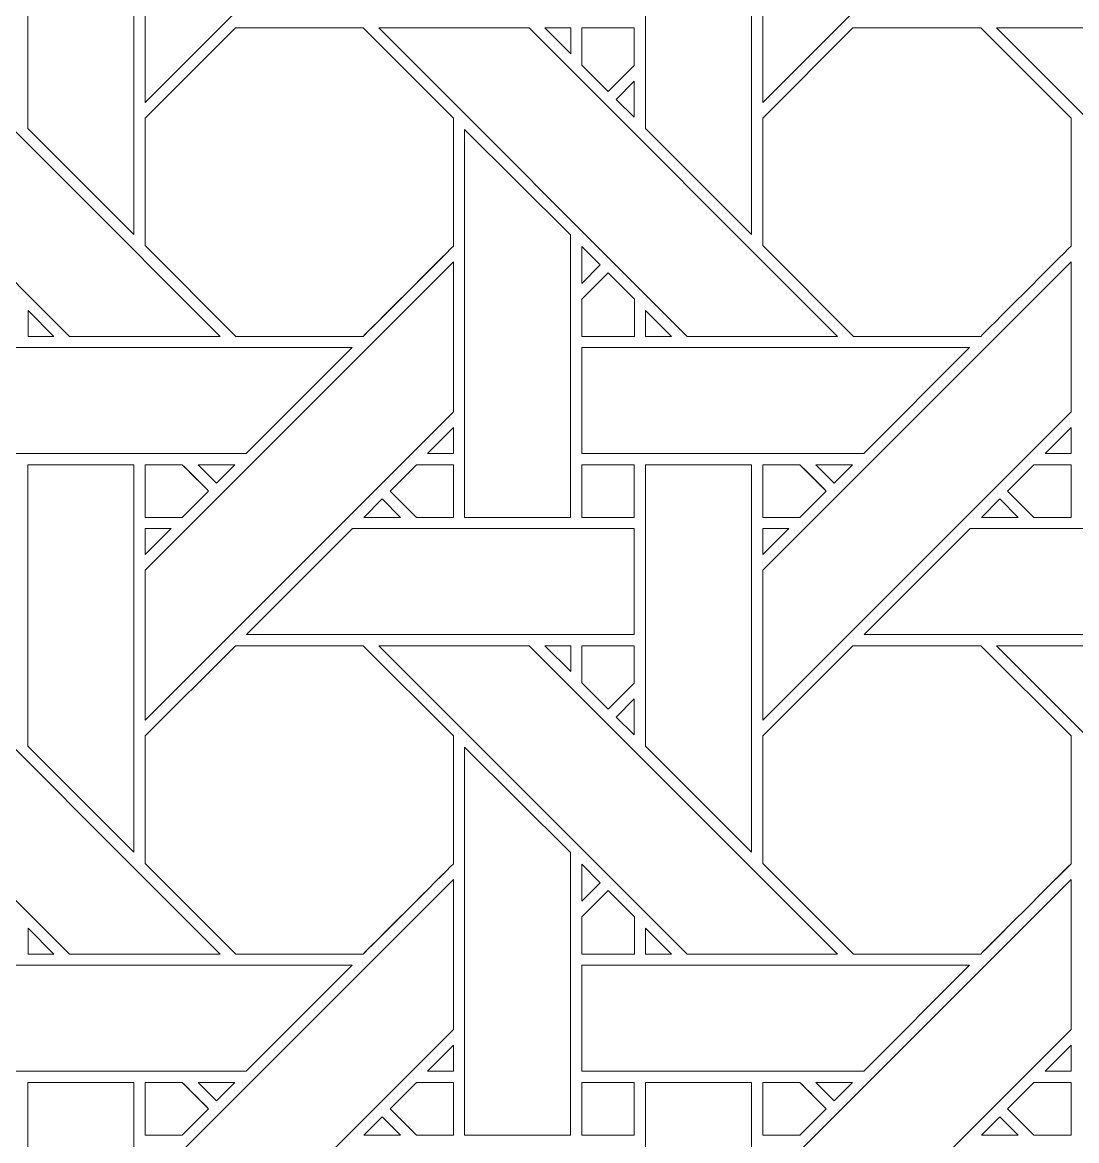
# Model space of a CAD drawing. Header units: inches. Extents: x 4.4 to 20.4, y 1.1 to 17.1.
# Drawn here: x 12.432 to 14.051, y 8.097 to 9.815 of the extents above; entities that cross this region are included whole.
import ezdxf

# ---------------------------------------------------------------- set-up
doc = ezdxf.new("R2010")
doc.units = ezdxf.units.IN
doc.header["$MEASUREMENT"] = 0
doc.layers.add('Design', color=7, linetype='Continuous', lineweight=0)

msp = doc.modelspace()

# ---------------------------------------------------------------- linework, layer by layer
at = {"layer": 'Design'}
for points, knots in [([(12.3829, 17.0948), (7.9646, 17.0948), (4.3829, 13.513), (4.3829, 9.0948), (4.3829, 4.6765), (7.9646, 1.0948), (12.3829, 1.0948), (16.8011, 1.0948), (20.3829, 4.6765), (20.3829, 9.0948), (20.3829, 13.513), (16.8011, 17.0948), (12.3829, 17.0948)], [0, 0, 0, 0, 1, 1, 1, 2, 2, 2, 3, 3, 3, 4, 4, 4, 4]), ([(12.3829, 16.2388), (8.4373, 16.2388), (5.2388, 13.0403), (5.2388, 9.0948), (5.2388, 5.1492), (8.4373, 1.9507), (12.3829, 1.9507), (16.3284, 1.9507), (19.5269, 5.1492), (19.5269, 9.0948), (19.5269, 13.0403), (16.3284, 16.2388), (12.3829, 16.2388)], [0, 0, 0, 0, 1, 1, 1, 2, 2, 2, 3, 3, 3, 4, 4, 4, 4]), ([(13.0941, 10.1654), (13.0941, 10.1654), (12.6204, 9.6917), (12.6204, 9.6917), (12.6204, 9.6917), (12.6204, 9.9218), (12.6204, 9.9218), (12.6204, 9.9218), (13.0941, 10.3954), (13.0941, 10.3954), (13.0941, 10.3954), (13.0941, 10.1654), (13.0941, 10.1654)], [0, 0, 0, 0, 1, 1, 1, 2, 2, 2, 3, 3, 3, 4, 4, 4, 4]), ([(14.0428, 10.1654), (14.0428, 10.1654), (13.5691, 9.6917), (13.5691, 9.6917), (13.5691, 9.6917), (13.5691, 9.9218), (13.5691, 9.9218), (13.5691, 9.9218), (14.0428, 10.3954), (14.0428, 10.3954), (14.0428, 10.3954), (14.0428, 10.1654), (14.0428, 10.1654)], [0, 0, 0, 0, 1, 1, 1, 2, 2, 2, 3, 3, 3, 4, 4, 4, 4]), ([(12.4403, 9.6517), (12.4403, 9.6517), (12.4403, 10.0839), (12.4403, 10.0839), (12.4403, 10.0839), (12.6032, 10.0839), (12.6032, 10.0839), (12.6032, 10.0839), (12.6032, 9.4888), (12.6032, 9.4888), (12.6032, 9.4888), (12.4403, 9.6517), (12.4403, 9.6517)], [0, 0, 0, 0, 1, 1, 1, 2, 2, 2, 3, 3, 3, 4, 4, 4, 4]), ([(13.3891, 9.6517), (13.3891, 9.6517), (13.3891, 10.0839), (13.3891, 10.0839), (13.3891, 10.0839), (13.552, 10.0839), (13.552, 10.0839), (13.552, 10.0839), (13.552, 9.4888), (13.552, 9.4888), (13.552, 9.4888), (13.3891, 9.6517), (13.3891, 9.6517)], [0, 0, 0, 0, 1, 1, 1, 2, 2, 2, 3, 3, 3, 4, 4, 4, 4]), ([(12.7354, 9.3324), (12.7354, 9.3324), (12.5044, 9.3324), (12.5044, 9.3324), (12.5044, 9.3324), (12.0308, 9.8061), (12.0308, 9.8061), (12.0308, 9.8061), (12.2618, 9.8061), (12.2618, 9.8061), (12.2618, 9.8061), (12.7354, 9.3324), (12.7354, 9.3324)], [0, 0, 0, 0, 1, 1, 1, 2, 2, 2, 3, 3, 3, 4, 4, 4, 4]), ([(12.7591, 9.8061), (12.7591, 9.8061), (12.9553, 9.8061), (12.9553, 9.8061), (12.9553, 9.8061), (13.0941, 9.6673), (13.0941, 9.6673), (13.0941, 9.6673), (13.0941, 9.4711), (13.0941, 9.4711), (13.0763, 9.4532), (12.9643, 9.3414), (12.9553, 9.3324), (12.9553, 9.3324), (12.7596, 9.3324), (12.7596, 9.3324), (12.7596, 9.3324), (12.6204, 9.4717), (12.6204, 9.4717), (12.6204, 9.4717), (12.6204, 9.6673), (12.6204, 9.6673), (12.6204, 9.6673), (12.7591, 9.8061), (12.7591, 9.8061)], [0, 0, 0, 0, 1, 1, 1, 2, 2, 2, 3, 3, 3, 4, 4, 4, 5, 5, 5, 6, 6, 6, 7, 7, 7, 8, 8, 8, 8]), ([(13.0941, 9.6673), (13.0941, 9.6673), (13.0941, 9.4711), (13.0941, 9.4711), (13.0759, 9.4529), (12.9641, 9.3412), (12.9553, 9.3324), (12.9553, 9.3324), (12.7596, 9.3324), (12.7596, 9.3324), (12.7596, 9.3324), (12.6204, 9.4717), (12.6204, 9.4717), (12.6204, 9.4717), (12.6204, 9.6673), (12.6204, 9.6673), (12.6204, 9.6673), (12.7591, 9.8061), (12.7591, 9.8061), (12.7591, 9.8061), (12.9553, 9.8061), (12.9553, 9.8061), (12.9553, 9.8061), (13.0941, 9.6673), (13.0941, 9.6673)], [0, 0, 0, 0, 1, 1, 1, 2, 2, 2, 3, 3, 3, 4, 4, 4, 5, 5, 5, 6, 6, 6, 7, 7, 7, 8, 8, 8, 8]), ([(13.6841, 9.3324), (13.6841, 9.3324), (13.4531, 9.3324), (13.4531, 9.3324), (13.4531, 9.3324), (12.9795, 9.8061), (12.9795, 9.8061), (12.9795, 9.8061), (13.2105, 9.8061), (13.2105, 9.8061), (13.2105, 9.8061), (13.6841, 9.3324), (13.6841, 9.3324)], [0, 0, 0, 0, 1, 1, 1, 2, 2, 2, 3, 3, 3, 4, 4, 4, 4]), ([(13.2346, 9.8061), (13.2346, 9.8061), (13.2741, 9.8061), (13.2741, 9.8061), (13.2741, 9.8061), (13.2741, 9.7662), (13.2741, 9.7662), (13.2741, 9.7662), (13.2346, 9.8061), (13.2346, 9.8061)], [0, 0, 0, 0, 1, 1, 1, 2, 2, 2, 3, 3, 3, 3]), ([(13.3715, 9.8061), (13.3715, 9.8061), (13.3715, 9.7485), (13.3715, 9.7485), (13.3715, 9.7485), (13.3316, 9.7085), (13.3316, 9.7085), (13.3316, 9.7085), (13.2913, 9.7489), (13.2913, 9.7489), (13.2913, 9.7489), (13.2913, 9.8061), (13.2913, 9.8061), (13.2913, 9.8061), (13.3715, 9.8061), (13.3715, 9.8061)], [0, 0, 0, 0, 1, 1, 1, 2, 2, 2, 3, 3, 3, 4, 4, 4, 5, 5, 5, 5]), ([(13.3715, 9.7485), (13.3715, 9.7485), (13.3316, 9.7085), (13.3316, 9.7085), (13.3316, 9.7085), (13.2913, 9.7489), (13.2913, 9.7489), (13.2913, 9.7489), (13.2913, 9.8061), (13.2913, 9.8061), (13.2913, 9.8061), (13.3715, 9.8061), (13.3715, 9.8061), (13.3715, 9.8061), (13.3715, 9.7485), (13.3715, 9.7485)], [0, 0, 0, 0, 1, 1, 1, 2, 2, 2, 3, 3, 3, 4, 4, 4, 5, 5, 5, 5]), ([(13.7078, 9.8061), (13.7078, 9.8061), (13.904, 9.8061), (13.904, 9.8061), (13.904, 9.8061), (14.0428, 9.6673), (14.0428, 9.6673), (14.0428, 9.6673), (14.0428, 9.4711), (14.0428, 9.4711), (14.025, 9.4532), (13.9131, 9.3414), (13.9041, 9.3324), (13.9041, 9.3324), (13.7084, 9.3324), (13.7084, 9.3324), (13.7084, 9.3324), (13.5691, 9.4717), (13.5691, 9.4717), (13.5691, 9.4717), (13.5691, 9.6673), (13.5691, 9.6673), (13.5691, 9.6673), (13.7078, 9.8061), (13.7078, 9.8061)], [0, 0, 0, 0, 1, 1, 1, 2, 2, 2, 3, 3, 3, 4, 4, 4, 5, 5, 5, 6, 6, 6, 7, 7, 7, 8, 8, 8, 8]), ([(14.0428, 9.6673), (14.0428, 9.6673), (14.0428, 9.4711), (14.0428, 9.4711), (14.025, 9.4532), (13.9131, 9.3414), (13.9041, 9.3324), (13.9041, 9.3324), (13.7084, 9.3324), (13.7084, 9.3324), (13.7084, 9.3324), (13.5691, 9.4717), (13.5691, 9.4717), (13.5691, 9.4717), (13.5691, 9.6673), (13.5691, 9.6673), (13.5691, 9.6673), (13.7078, 9.8061), (13.7078, 9.8061), (13.7078, 9.8061), (13.904, 9.8061), (13.904, 9.8061), (13.904, 9.8061), (14.0428, 9.6673), (14.0428, 9.6673)], [0, 0, 0, 0, 1, 1, 1, 2, 2, 2, 3, 3, 3, 4, 4, 4, 5, 5, 5, 6, 6, 6, 7, 7, 7, 8, 8, 8, 8]), ([(14.6329, 9.3324), (14.6329, 9.3324), (14.4018, 9.3324), (14.4018, 9.3324), (14.4018, 9.3324), (13.9283, 9.8061), (13.9283, 9.8061), (13.9283, 9.8061), (14.1592, 9.8061), (14.1592, 9.8061), (14.1592, 9.8061), (14.6329, 9.3324), (14.6329, 9.3324)], [0, 0, 0, 0, 1, 1, 1, 2, 2, 2, 3, 3, 3, 4, 4, 4, 4]), ([(13.3715, 9.7242), (13.3715, 9.7242), (13.3715, 9.6691), (13.3715, 9.6691), (13.3715, 9.6691), (13.3438, 9.6964), (13.3438, 9.6964), (13.3438, 9.6964), (13.3715, 9.7242), (13.3715, 9.7242)], [0, 0, 0, 0, 1, 1, 1, 2, 2, 2, 3, 3, 3, 3]), ([(13.1112, 9.0544), (13.1112, 9.0544), (13.1112, 9.6502), (13.1112, 9.6502), (13.1112, 9.6502), (13.274, 9.4881), (13.274, 9.4881), (13.274, 9.4881), (13.274, 9.0544), (13.274, 9.0544), (13.274, 9.0544), (13.1112, 9.0544), (13.1112, 9.0544)], [0, 0, 0, 0, 1, 1, 1, 2, 2, 2, 3, 3, 3, 4, 4, 4, 4]), ([(13.2913, 9.4138), (13.2913, 9.4138), (13.2913, 9.4706), (13.2913, 9.4706), (13.2913, 9.4706), (13.3195, 9.442), (13.3195, 9.442), (13.3195, 9.442), (13.2913, 9.4138), (13.2913, 9.4138)], [0, 0, 0, 0, 1, 1, 1, 2, 2, 2, 3, 3, 3, 3]), ([(13.0941, 9.2166), (13.0941, 9.2166), (12.6204, 8.743), (12.6204, 8.743), (12.6204, 8.743), (12.6204, 8.9731), (12.6204, 8.9731), (12.6204, 8.9731), (13.0941, 9.4467), (13.0941, 9.4467), (13.0941, 9.4467), (13.0941, 9.2166), (13.0941, 9.2166)], [0, 0, 0, 0, 1, 1, 1, 2, 2, 2, 3, 3, 3, 4, 4, 4, 4]), ([(14.0428, 9.2166), (14.0428, 9.2166), (13.5691, 8.743), (13.5691, 8.743), (13.5691, 8.743), (13.5691, 8.9731), (13.5691, 8.9731), (13.5691, 8.9731), (14.0428, 9.4467), (14.0428, 9.4467), (14.0428, 9.4467), (14.0428, 9.2166), (14.0428, 9.2166)], [0, 0, 0, 0, 1, 1, 1, 2, 2, 2, 3, 3, 3, 4, 4, 4, 4]), ([(13.2913, 9.3322), (13.2913, 9.3322), (13.2913, 9.3895), (13.2913, 9.3895), (13.2913, 9.3895), (13.3316, 9.4298), (13.3316, 9.4298), (13.3316, 9.4298), (13.3719, 9.3895), (13.3719, 9.3895), (13.3719, 9.3895), (13.3719, 9.3322), (13.3719, 9.3322), (13.3719, 9.3322), (13.2913, 9.3322), (13.2913, 9.3322)], [0, 0, 0, 0, 1, 1, 1, 2, 2, 2, 3, 3, 3, 4, 4, 4, 5, 5, 5, 5]), ([(13.2967, 9.3949), (13.2967, 9.3949), (13.3316, 9.4298), (13.3316, 9.4298), (13.3316, 9.4298), (13.3719, 9.3895), (13.3719, 9.3895), (13.3719, 9.3895), (13.3719, 9.3322), (13.3719, 9.3322), (13.3719, 9.3322), (13.2913, 9.3322), (13.2913, 9.3322), (13.2913, 9.3322), (13.2913, 9.3895), (13.2913, 9.3895), (13.2913, 9.3895), (13.2967, 9.3949), (13.2967, 9.3949)], [0, 0, 0, 0, 1, 1, 1, 2, 2, 2, 3, 3, 3, 4, 4, 4, 5, 5, 5, 6, 6, 6, 6]), ([(12.4405, 9.3324), (12.4405, 9.3324), (12.4405, 9.3722), (12.4405, 9.3722), (12.4405, 9.3722), (12.4802, 9.3324), (12.4802, 9.3324), (12.4802, 9.3324), (12.4405, 9.3324), (12.4405, 9.3324)], [0, 0, 0, 0, 1, 1, 1, 2, 2, 2, 3, 3, 3, 3]), ([(13.3892, 9.3324), (13.3892, 9.3324), (13.3892, 9.3722), (13.3892, 9.3722), (13.3892, 9.3722), (13.4289, 9.3324), (13.4289, 9.3324), (13.4289, 9.3324), (13.3892, 9.3324), (13.3892, 9.3324)], [0, 0, 0, 0, 1, 1, 1, 2, 2, 2, 3, 3, 3, 3]), ([(12.7755, 9.1525), (12.7755, 9.1525), (12.3425, 9.1525), (12.3425, 9.1525), (12.3425, 9.1525), (12.3425, 9.3152), (12.3425, 9.3152), (12.3425, 9.3152), (12.9382, 9.3152), (12.9382, 9.3152), (12.9382, 9.3152), (12.7755, 9.1525), (12.7755, 9.1525)], [0, 0, 0, 0, 1, 1, 1, 2, 2, 2, 3, 3, 3, 4, 4, 4, 4]), ([(13.887, 9.3152), (13.887, 9.3152), (13.7242, 9.1525), (13.7242, 9.1525), (13.7242, 9.1525), (13.2913, 9.1525), (13.2913, 9.1525), (13.2913, 9.1525), (13.2913, 9.3152), (13.2913, 9.3152), (13.2913, 9.3152), (13.887, 9.3152), (13.887, 9.3152)], [0, 0, 0, 0, 1, 1, 1, 2, 2, 2, 3, 3, 3, 4, 4, 4, 4]), ([(13.0543, 9.1525), (13.0543, 9.1525), (13.0941, 9.1923), (13.0941, 9.1923), (13.0941, 9.1923), (13.0941, 9.1525), (13.0941, 9.1525), (13.0941, 9.1525), (13.0543, 9.1525), (13.0543, 9.1525)], [0, 0, 0, 0, 1, 1, 1, 2, 2, 2, 3, 3, 3, 3]), ([(14.003, 9.1525), (14.003, 9.1525), (14.0428, 9.1923), (14.0428, 9.1923), (14.0428, 9.1923), (14.0428, 9.1525), (14.0428, 9.1525), (14.0428, 9.1525), (14.003, 9.1525), (14.003, 9.1525)], [0, 0, 0, 0, 1, 1, 1, 2, 2, 2, 3, 3, 3, 3]), ([(12.4403, 8.703), (12.4403, 8.703), (12.4403, 9.1352), (12.4403, 9.1352), (12.4403, 9.1352), (12.6032, 9.1352), (12.6032, 9.1352), (12.6032, 9.1352), (12.6032, 8.5401), (12.6032, 8.5401), (12.6032, 8.5401), (12.4403, 8.703), (12.4403, 8.703)], [0, 0, 0, 0, 1, 1, 1, 2, 2, 2, 3, 3, 3, 4, 4, 4, 4]), ([(12.6775, 9.1352), (12.6826, 9.1301), (12.7134, 9.0993), (12.7178, 9.0948), (12.7178, 9.0948), (12.6774, 9.0544), (12.6774, 9.0544), (12.6774, 9.0544), (12.6204, 9.0544), (12.6204, 9.0544), (12.6204, 9.0544), (12.6204, 9.1352), (12.6204, 9.1352), (12.6204, 9.1352), (12.6775, 9.1352), (12.6775, 9.1352)], [0, 0, 0, 0, 1, 1, 1, 2, 2, 2, 3, 3, 3, 4, 4, 4, 5, 5, 5, 5]), ([(12.7178, 9.0948), (12.7178, 9.0948), (12.6774, 9.0544), (12.6774, 9.0544), (12.6774, 9.0544), (12.6204, 9.0544), (12.6204, 9.0544), (12.6204, 9.0544), (12.6204, 9.1352), (12.6204, 9.1352), (12.6204, 9.1352), (12.6775, 9.1352), (12.6775, 9.1352), (12.6829, 9.1298), (12.7137, 9.0989), (12.7178, 9.0948)], [0, 0, 0, 0, 1, 1, 1, 2, 2, 2, 3, 3, 3, 4, 4, 4, 5, 5, 5, 5]), ([(12.7018, 9.1352), (12.7018, 9.1352), (12.7583, 9.1352), (12.7583, 9.1352), (12.7583, 9.1352), (12.73, 9.107), (12.73, 9.107), (12.73, 9.107), (12.7018, 9.1352), (12.7018, 9.1352)], [0, 0, 0, 0, 1, 1, 1, 2, 2, 2, 3, 3, 3, 3]), ([(13.0941, 9.1352), (13.0941, 9.1352), (13.0941, 9.0544), (13.0941, 9.0544), (13.0941, 9.0544), (13.037, 9.0544), (13.037, 9.0544), (13.037, 9.0544), (12.9966, 9.0948), (12.9966, 9.0948), (12.9966, 9.0948), (13.037, 9.1352), (13.037, 9.1352), (13.037, 9.1352), (13.0941, 9.1352), (13.0941, 9.1352)], [0, 0, 0, 0, 1, 1, 1, 2, 2, 2, 3, 3, 3, 4, 4, 4, 5, 5, 5, 5]), ([(13.0941, 9.1352), (13.0941, 9.1352), (13.0941, 9.0544), (13.0941, 9.0544), (13.0941, 9.0544), (13.037, 9.0544), (13.037, 9.0544), (13.037, 9.0544), (12.9966, 9.0948), (12.9966, 9.0948), (12.9966, 9.0948), (13.037, 9.1352), (13.037, 9.1352), (13.037, 9.1352), (13.0941, 9.1352), (13.0941, 9.1352)], [0, 0, 0, 0, 1, 1, 1, 2, 2, 2, 3, 3, 3, 4, 4, 4, 5, 5, 5, 5]), ([(13.2913, 9.1352), (13.2913, 9.1352), (13.3715, 9.1352), (13.3715, 9.1352), (13.3715, 9.1352), (13.3715, 9.0544), (13.3715, 9.0544), (13.3715, 9.0544), (13.2913, 9.0544), (13.2913, 9.0544), (13.2913, 9.0544), (13.2913, 9.1352), (13.2913, 9.1352)], [0, 0, 0, 0, 1, 1, 1, 2, 2, 2, 3, 3, 3, 4, 4, 4, 4]), ([(13.3715, 9.1352), (13.3715, 9.1352), (13.3715, 9.0544), (13.3715, 9.0544), (13.3715, 9.0544), (13.2913, 9.0544), (13.2913, 9.0544), (13.2913, 9.0544), (13.2913, 9.1352), (13.2913, 9.1352), (13.2913, 9.1352), (13.3715, 9.1352), (13.3715, 9.1352)], [0, 0, 0, 0, 1, 1, 1, 2, 2, 2, 3, 3, 3, 4, 4, 4, 4]), ([(13.3891, 8.703), (13.3891, 8.703), (13.3891, 9.1352), (13.3891, 9.1352), (13.3891, 9.1352), (13.552, 9.1352), (13.552, 9.1352), (13.552, 9.1352), (13.552, 8.5401), (13.552, 8.5401), (13.552, 8.5401), (13.3891, 8.703), (13.3891, 8.703)], [0, 0, 0, 0, 1, 1, 1, 2, 2, 2, 3, 3, 3, 4, 4, 4, 4]), ([(13.6262, 9.1352), (13.6313, 9.1301), (13.6621, 9.0993), (13.6665, 9.0948), (13.6665, 9.0948), (13.6261, 9.0544), (13.6261, 9.0544), (13.6261, 9.0544), (13.5691, 9.0544), (13.5691, 9.0544), (13.5691, 9.0544), (13.5691, 9.1352), (13.5691, 9.1352), (13.5691, 9.1352), (13.6262, 9.1352), (13.6262, 9.1352)], [0, 0, 0, 0, 1, 1, 1, 2, 2, 2, 3, 3, 3, 4, 4, 4, 5, 5, 5, 5]), ([(13.6665, 9.0948), (13.6665, 9.0948), (13.6261, 9.0544), (13.6261, 9.0544), (13.6261, 9.0544), (13.5691, 9.0544), (13.5691, 9.0544), (13.5691, 9.0544), (13.5691, 9.1352), (13.5691, 9.1352), (13.5691, 9.1352), (13.6262, 9.1352), (13.6262, 9.1352), (13.6317, 9.1298), (13.6625, 9.0989), (13.6665, 9.0948)], [0, 0, 0, 0, 1, 1, 1, 2, 2, 2, 3, 3, 3, 4, 4, 4, 5, 5, 5, 5]), ([(13.6505, 9.1352), (13.6505, 9.1352), (13.707, 9.1352), (13.707, 9.1352), (13.707, 9.1352), (13.6787, 9.107), (13.6787, 9.107), (13.6787, 9.107), (13.6505, 9.1352), (13.6505, 9.1352)], [0, 0, 0, 0, 1, 1, 1, 2, 2, 2, 3, 3, 3, 3]), ([(13.9857, 9.0544), (13.9857, 9.0544), (13.9453, 9.0948), (13.9453, 9.0948), (13.9453, 9.0948), (13.9858, 9.1352), (13.9858, 9.1352), (13.9858, 9.1352), (14.0428, 9.1352), (14.0428, 9.1352), (14.0428, 9.1352), (14.0428, 9.0544), (14.0428, 9.0544), (14.0428, 9.0544), (13.9857, 9.0544), (13.9857, 9.0544)], [0, 0, 0, 0, 1, 1, 1, 2, 2, 2, 3, 3, 3, 4, 4, 4, 5, 5, 5, 5]), ([(14.0428, 9.0544), (14.0428, 9.0544), (13.9857, 9.0544), (13.9857, 9.0544), (13.9857, 9.0544), (13.9453, 9.0948), (13.9453, 9.0948), (13.9453, 9.0948), (13.9858, 9.1352), (13.9858, 9.1352), (13.9858, 9.1352), (14.0428, 9.1352), (14.0428, 9.1352), (14.0428, 9.1352), (14.0428, 9.0544), (14.0428, 9.0544)], [0, 0, 0, 0, 1, 1, 1, 2, 2, 2, 3, 3, 3, 4, 4, 4, 5, 5, 5, 5]), ([(13.0127, 9.0544), (13.0127, 9.0544), (12.9562, 9.0544), (12.9562, 9.0544), (12.9562, 9.0544), (12.9845, 9.0827), (12.9845, 9.0827), (12.9845, 9.0827), (13.0127, 9.0544), (13.0127, 9.0544)], [0, 0, 0, 0, 1, 1, 1, 2, 2, 2, 3, 3, 3, 3]), ([(13.905, 9.0544), (13.905, 9.0544), (13.9332, 9.0827), (13.9332, 9.0827), (13.9332, 9.0827), (13.9615, 9.0544), (13.9615, 9.0544), (13.9615, 9.0544), (13.905, 9.0544), (13.905, 9.0544)], [0, 0, 0, 0, 1, 1, 1, 2, 2, 2, 3, 3, 3, 3]), ([(12.6602, 9.0373), (12.6602, 9.0373), (12.6204, 8.9974), (12.6204, 8.9974), (12.6204, 8.9974), (12.6204, 9.0373), (12.6204, 9.0373), (12.6204, 9.0373), (12.6602, 9.0373), (12.6602, 9.0373)], [0, 0, 0, 0, 1, 1, 1, 2, 2, 2, 3, 3, 3, 3]), ([(13.3715, 9.0373), (13.3715, 9.0373), (13.3715, 8.8745), (13.3715, 8.8745), (13.3715, 8.8745), (12.7762, 8.8745), (12.7762, 8.8745), (12.7762, 8.8745), (12.9391, 9.0373), (12.9391, 9.0373), (12.9391, 9.0373), (13.3715, 9.0373), (13.3715, 9.0373)], [0, 0, 0, 0, 1, 1, 1, 2, 2, 2, 3, 3, 3, 4, 4, 4, 4]), ([(13.609, 9.0373), (13.609, 9.0373), (13.5691, 8.9975), (13.5691, 8.9975), (13.5691, 8.9975), (13.5691, 9.0373), (13.5691, 9.0373), (13.5691, 9.0373), (13.609, 9.0373), (13.609, 9.0373)], [0, 0, 0, 0, 1, 1, 1, 2, 2, 2, 3, 3, 3, 3]), ([(14.3203, 9.0373), (14.3203, 9.0373), (14.3203, 8.8745), (14.3203, 8.8745), (14.3203, 8.8745), (13.725, 8.8745), (13.725, 8.8745), (13.725, 8.8745), (13.8878, 9.0373), (13.8878, 9.0373), (13.8878, 9.0373), (14.3203, 9.0373), (14.3203, 9.0373)], [0, 0, 0, 0, 1, 1, 1, 2, 2, 2, 3, 3, 3, 4, 4, 4, 4]), ([(12.0308, 8.8573), (12.0308, 8.8573), (12.2618, 8.8573), (12.2618, 8.8573), (12.2618, 8.8573), (12.7354, 8.3837), (12.7354, 8.3837), (12.7354, 8.3837), (12.5044, 8.3837), (12.5044, 8.3837), (12.5044, 8.3837), (12.0308, 8.8573), (12.0308, 8.8573)], [0, 0, 0, 0, 1, 1, 1, 2, 2, 2, 3, 3, 3, 4, 4, 4, 4]), ([(12.7591, 8.8573), (12.7591, 8.8573), (12.9553, 8.8573), (12.9553, 8.8573), (12.9553, 8.8573), (13.0941, 8.7186), (13.0941, 8.7186), (13.0941, 8.7186), (13.0941, 8.5224), (13.0941, 8.5224), (13.0763, 8.5044), (12.9643, 8.3927), (12.9553, 8.3837), (12.9553, 8.3837), (12.7596, 8.3837), (12.7596, 8.3837), (12.7596, 8.3837), (12.6204, 8.5229), (12.6204, 8.5229), (12.6204, 8.5229), (12.6204, 8.7186), (12.6204, 8.7186), (12.6204, 8.7186), (12.7591, 8.8573), (12.7591, 8.8573)], [0, 0, 0, 0, 1, 1, 1, 2, 2, 2, 3, 3, 3, 4, 4, 4, 5, 5, 5, 6, 6, 6, 7, 7, 7, 8, 8, 8, 8]), ([(13.0941, 8.7186), (13.0941, 8.7186), (13.0941, 8.5224), (13.0941, 8.5224), (13.0761, 8.5043), (12.9642, 8.3926), (12.9553, 8.3837), (12.9553, 8.3837), (12.7596, 8.3837), (12.7596, 8.3837), (12.7596, 8.3837), (12.6204, 8.5229), (12.6204, 8.5229), (12.6204, 8.5229), (12.6204, 8.7186), (12.6204, 8.7186), (12.6204, 8.7186), (12.7591, 8.8573), (12.7591, 8.8573), (12.7591, 8.8573), (12.9553, 8.8573), (12.9553, 8.8573), (12.9553, 8.8573), (13.0941, 8.7186), (13.0941, 8.7186)], [0, 0, 0, 0, 1, 1, 1, 2, 2, 2, 3, 3, 3, 4, 4, 4, 5, 5, 5, 6, 6, 6, 7, 7, 7, 8, 8, 8, 8]), ([(13.6841, 8.3837), (13.6841, 8.3837), (13.4531, 8.3837), (13.4531, 8.3837), (13.4531, 8.3837), (12.9795, 8.8573), (12.9795, 8.8573), (12.9795, 8.8573), (13.2105, 8.8573), (13.2105, 8.8573), (13.2105, 8.8573), (13.6841, 8.3837), (13.6841, 8.3837)], [0, 0, 0, 0, 1, 1, 1, 2, 2, 2, 3, 3, 3, 4, 4, 4, 4]), ([(13.2346, 8.8573), (13.2346, 8.8573), (13.2741, 8.8573), (13.2741, 8.8573), (13.2741, 8.8573), (13.2741, 8.8175), (13.2741, 8.8175), (13.2741, 8.8175), (13.2346, 8.8573), (13.2346, 8.8573)], [0, 0, 0, 0, 1, 1, 1, 2, 2, 2, 3, 3, 3, 3]), ([(13.3715, 8.8573), (13.3715, 8.8573), (13.3715, 8.7997), (13.3715, 8.7997), (13.3715, 8.7997), (13.3316, 8.7598), (13.3316, 8.7598), (13.3316, 8.7598), (13.2913, 8.8001), (13.2913, 8.8001), (13.2913, 8.8001), (13.2913, 8.8573), (13.2913, 8.8573), (13.2913, 8.8573), (13.3715, 8.8573), (13.3715, 8.8573)], [0, 0, 0, 0, 1, 1, 1, 2, 2, 2, 3, 3, 3, 4, 4, 4, 5, 5, 5, 5]), ([(13.3715, 8.7997), (13.3715, 8.7997), (13.3316, 8.7598), (13.3316, 8.7598), (13.3316, 8.7598), (13.2913, 8.8001), (13.2913, 8.8001), (13.2913, 8.8001), (13.2913, 8.8573), (13.2913, 8.8573), (13.2913, 8.8573), (13.3715, 8.8573), (13.3715, 8.8573), (13.3715, 8.8573), (13.3715, 8.7997), (13.3715, 8.7997)], [0, 0, 0, 0, 1, 1, 1, 2, 2, 2, 3, 3, 3, 4, 4, 4, 5, 5, 5, 5]), ([(13.7078, 8.8573), (13.7078, 8.8573), (13.904, 8.8573), (13.904, 8.8573), (13.904, 8.8573), (14.0428, 8.7186), (14.0428, 8.7186), (14.0428, 8.7186), (14.0428, 8.5224), (14.0428, 8.5224), (14.025, 8.5045), (13.9131, 8.3927), (13.9041, 8.3837), (13.9041, 8.3837), (13.7084, 8.3837), (13.7084, 8.3837), (13.7084, 8.3837), (13.5691, 8.5229), (13.5691, 8.5229), (13.5691, 8.5229), (13.5691, 8.7186), (13.5691, 8.7186), (13.5691, 8.7186), (13.7078, 8.8573), (13.7078, 8.8573)], [0, 0, 0, 0, 1, 1, 1, 2, 2, 2, 3, 3, 3, 4, 4, 4, 5, 5, 5, 6, 6, 6, 7, 7, 7, 8, 8, 8, 8]), ([(14.0428, 8.5224), (14.0243, 8.5038), (13.9125, 8.3922), (13.9041, 8.3837), (13.9041, 8.3837), (13.7084, 8.3837), (13.7084, 8.3837), (13.7084, 8.3837), (13.5691, 8.5229), (13.5691, 8.5229), (13.5691, 8.5229), (13.5691, 8.7186), (13.5691, 8.7186), (13.5691, 8.7186), (13.7078, 8.8573), (13.7078, 8.8573), (13.7078, 8.8573), (13.904, 8.8573), (13.904, 8.8573), (13.904, 8.8573), (14.0428, 8.7186), (14.0428, 8.7186), (14.0428, 8.7186), (14.0428, 8.5224), (14.0428, 8.5224)], [0, 0, 0, 0, 1, 1, 1, 2, 2, 2, 3, 3, 3, 4, 4, 4, 5, 5, 5, 6, 6, 6, 7, 7, 7, 8, 8, 8, 8]), ([(14.4018, 8.3837), (14.4018, 8.3837), (13.9283, 8.8573), (13.9283, 8.8573), (13.9283, 8.8573), (14.1592, 8.8573), (14.1592, 8.8573), (14.1592, 8.8573), (14.6329, 8.3837), (14.6329, 8.3837), (14.6329, 8.3837), (14.4018, 8.3837), (14.4018, 8.3837)], [0, 0, 0, 0, 1, 1, 1, 2, 2, 2, 3, 3, 3, 4, 4, 4, 4]), ([(13.3715, 8.7755), (13.3715, 8.7755), (13.3715, 8.7203), (13.3715, 8.7203), (13.3715, 8.7203), (13.3438, 8.7477), (13.3438, 8.7477), (13.3438, 8.7477), (13.3715, 8.7755), (13.3715, 8.7755)], [0, 0, 0, 0, 1, 1, 1, 2, 2, 2, 3, 3, 3, 3]), ([(13.274, 8.5394), (13.274, 8.5394), (13.274, 8.1057), (13.274, 8.1057), (13.274, 8.1057), (13.1112, 8.1057), (13.1112, 8.1057), (13.1112, 8.1057), (13.1112, 8.7015), (13.1112, 8.7015), (13.1112, 8.7015), (13.274, 8.5394), (13.274, 8.5394)], [0, 0, 0, 0, 1, 1, 1, 2, 2, 2, 3, 3, 3, 4, 4, 4, 4]), ([(13.2913, 8.4651), (13.2913, 8.4651), (13.2913, 8.5219), (13.2913, 8.5219), (13.2913, 8.5219), (13.3195, 8.4933), (13.3195, 8.4933), (13.3195, 8.4933), (13.2913, 8.4651), (13.2913, 8.4651)], [0, 0, 0, 0, 1, 1, 1, 2, 2, 2, 3, 3, 3, 3]), ([(12.6204, 8.0244), (12.6204, 8.0244), (13.0941, 8.498), (13.0941, 8.498), (13.0941, 8.498), (13.0941, 8.2679), (13.0941, 8.2679), (13.0941, 8.2679), (12.6204, 7.7943), (12.6204, 7.7943), (12.6204, 7.7943), (12.6204, 8.0244), (12.6204, 8.0244)], [0, 0, 0, 0, 1, 1, 1, 2, 2, 2, 3, 3, 3, 4, 4, 4, 4]), ([(14.0428, 8.2679), (14.0428, 8.2679), (13.5691, 7.7943), (13.5691, 7.7943), (13.5691, 7.7943), (13.5691, 8.0244), (13.5691, 8.0244), (13.5691, 8.0244), (14.0428, 8.498), (14.0428, 8.498), (14.0428, 8.498), (14.0428, 8.2679), (14.0428, 8.2679)], [0, 0, 0, 0, 1, 1, 1, 2, 2, 2, 3, 3, 3, 4, 4, 4, 4]), ([(13.2913, 8.3834), (13.2913, 8.3834), (13.2913, 8.4407), (13.2913, 8.4407), (13.2913, 8.4407), (13.3316, 8.4811), (13.3316, 8.4811), (13.3316, 8.4811), (13.3719, 8.4407), (13.3719, 8.4407), (13.3719, 8.4407), (13.3719, 8.3834), (13.3719, 8.3834), (13.3719, 8.3834), (13.2913, 8.3834), (13.2913, 8.3834)], [0, 0, 0, 0, 1, 1, 1, 2, 2, 2, 3, 3, 3, 4, 4, 4, 5, 5, 5, 5]), ([(13.3316, 8.4811), (13.3316, 8.4811), (13.3719, 8.4407), (13.3719, 8.4407), (13.3719, 8.4407), (13.3719, 8.3834), (13.3719, 8.3834), (13.3719, 8.3834), (13.2913, 8.3834), (13.2913, 8.3834), (13.2913, 8.3834), (13.2913, 8.4407), (13.2913, 8.4407), (13.2913, 8.4407), (13.3316, 8.4811), (13.3316, 8.4811)], [0, 0, 0, 0, 1, 1, 1, 2, 2, 2, 3, 3, 3, 4, 4, 4, 5, 5, 5, 5]), ([(12.4802, 8.3837), (12.4802, 8.3837), (12.4405, 8.3837), (12.4405, 8.3837), (12.4405, 8.3837), (12.4405, 8.4235), (12.4405, 8.4235), (12.4405, 8.4235), (12.4802, 8.3837), (12.4802, 8.3837)], [0, 0, 0, 0, 1, 1, 1, 2, 2, 2, 3, 3, 3, 3]), ([(13.4289, 8.3837), (13.4289, 8.3837), (13.3892, 8.3837), (13.3892, 8.3837), (13.3892, 8.3837), (13.3892, 8.4235), (13.3892, 8.4235), (13.3892, 8.4235), (13.4289, 8.3837), (13.4289, 8.3837)], [0, 0, 0, 0, 1, 1, 1, 2, 2, 2, 3, 3, 3, 3]), ([(12.3425, 8.2037), (12.3425, 8.2037), (12.3425, 8.3664), (12.3425, 8.3664), (12.3425, 8.3664), (12.9383, 8.3664), (12.9383, 8.3664), (12.9383, 8.3664), (12.7755, 8.2037), (12.7755, 8.2037), (12.7755, 8.2037), (12.3425, 8.2037), (12.3425, 8.2037)], [0, 0, 0, 0, 1, 1, 1, 2, 2, 2, 3, 3, 3, 4, 4, 4, 4]), ([(13.2913, 8.2037), (13.2913, 8.2037), (13.2913, 8.3664), (13.2913, 8.3664), (13.2913, 8.3664), (13.887, 8.3664), (13.887, 8.3664), (13.887, 8.3664), (13.7242, 8.2037), (13.7242, 8.2037), (13.7242, 8.2037), (13.2913, 8.2037), (13.2913, 8.2037)], [0, 0, 0, 0, 1, 1, 1, 2, 2, 2, 3, 3, 3, 4, 4, 4, 4]), ([(13.0543, 8.2038), (13.0543, 8.2038), (13.0941, 8.2435), (13.0941, 8.2435), (13.0941, 8.2435), (13.0941, 8.2038), (13.0941, 8.2038), (13.0941, 8.2038), (13.0543, 8.2038), (13.0543, 8.2038)], [0, 0, 0, 0, 1, 1, 1, 2, 2, 2, 3, 3, 3, 3]), ([(14.003, 8.2038), (14.003, 8.2038), (14.0428, 8.2435), (14.0428, 8.2435), (14.0428, 8.2435), (14.0428, 8.2038), (14.0428, 8.2038), (14.0428, 8.2038), (14.003, 8.2038), (14.003, 8.2038)], [0, 0, 0, 0, 1, 1, 1, 2, 2, 2, 3, 3, 3, 3]), ([(12.6032, 8.1865), (12.6032, 8.1865), (12.6032, 7.5914), (12.6032, 7.5914), (12.6032, 7.5914), (12.4403, 7.7543), (12.4403, 7.7543), (12.4403, 7.7543), (12.4403, 8.1865), (12.4403, 8.1865), (12.4403, 8.1865), (12.6032, 8.1865), (12.6032, 8.1865)], [0, 0, 0, 0, 1, 1, 1, 2, 2, 2, 3, 3, 3, 4, 4, 4, 4]), ([(12.6775, 8.1865), (12.6826, 8.1813), (12.7134, 8.1505), (12.7178, 8.1461), (12.7178, 8.1461), (12.6774, 8.1057), (12.6774, 8.1057), (12.6774, 8.1057), (12.6204, 8.1057), (12.6204, 8.1057), (12.6204, 8.1057), (12.6204, 8.1865), (12.6204, 8.1865), (12.6204, 8.1865), (12.6775, 8.1865), (12.6775, 8.1865)], [0, 0, 0, 0, 1, 1, 1, 2, 2, 2, 3, 3, 3, 4, 4, 4, 5, 5, 5, 5]), ([(12.6204, 8.1865), (12.6204, 8.1865), (12.6775, 8.1865), (12.6775, 8.1865), (12.683, 8.1809), (12.7178, 8.1461), (12.7178, 8.1461), (12.7178, 8.1461), (12.6774, 8.1057), (12.6774, 8.1057), (12.6774, 8.1057), (12.6204, 8.1057), (12.6204, 8.1057), (12.6204, 8.1057), (12.6204, 8.1865), (12.6204, 8.1865)], [0, 0, 0, 0, 1, 1, 1, 2, 2, 2, 3, 3, 3, 4, 4, 4, 5, 5, 5, 5]), ([(12.7583, 8.1865), (12.7583, 8.1865), (12.73, 8.1583), (12.73, 8.1583), (12.73, 8.1583), (12.7018, 8.1865), (12.7018, 8.1865), (12.7018, 8.1865), (12.7583, 8.1865), (12.7583, 8.1865)], [0, 0, 0, 0, 1, 1, 1, 2, 2, 2, 3, 3, 3, 3]), ([(13.0941, 8.1865), (13.0941, 8.1865), (13.0941, 8.1057), (13.0941, 8.1057), (13.0941, 8.1057), (13.037, 8.1057), (13.037, 8.1057), (13.037, 8.1057), (12.9966, 8.1461), (12.9966, 8.1461), (12.9966, 8.1461), (13.037, 8.1865), (13.037, 8.1865), (13.037, 8.1865), (13.0941, 8.1865), (13.0941, 8.1865)], [0, 0, 0, 0, 1, 1, 1, 2, 2, 2, 3, 3, 3, 4, 4, 4, 5, 5, 5, 5]), ([(12.9966, 8.1461), (12.9966, 8.1461), (13.037, 8.1865), (13.037, 8.1865), (13.037, 8.1865), (13.0941, 8.1865), (13.0941, 8.1865), (13.0941, 8.1865), (13.0941, 8.1057), (13.0941, 8.1057), (13.0941, 8.1057), (13.037, 8.1057), (13.037, 8.1057), (13.037, 8.1057), (12.9966, 8.1461), (12.9966, 8.1461)], [0, 0, 0, 0, 1, 1, 1, 2, 2, 2, 3, 3, 3, 4, 4, 4, 5, 5, 5, 5]), ([(13.2913, 8.1865), (13.2913, 8.1865), (13.3715, 8.1865), (13.3715, 8.1865), (13.3715, 8.1865), (13.3715, 8.1057), (13.3715, 8.1057), (13.3715, 8.1057), (13.2913, 8.1057), (13.2913, 8.1057), (13.2913, 8.1057), (13.2913, 8.1865), (13.2913, 8.1865)], [0, 0, 0, 0, 1, 1, 1, 2, 2, 2, 3, 3, 3, 4, 4, 4, 4]), ([(13.3715, 8.1865), (13.3715, 8.1865), (13.3715, 8.1057), (13.3715, 8.1057), (13.3715, 8.1057), (13.2913, 8.1057), (13.2913, 8.1057), (13.2913, 8.1057), (13.2913, 8.1865), (13.2913, 8.1865), (13.2913, 8.1865), (13.3715, 8.1865), (13.3715, 8.1865)], [0, 0, 0, 0, 1, 1, 1, 2, 2, 2, 3, 3, 3, 4, 4, 4, 4]), ([(13.552, 8.1865), (13.552, 8.1865), (13.552, 7.5914), (13.552, 7.5914), (13.552, 7.5914), (13.3891, 7.7543), (13.3891, 7.7543), (13.3891, 7.7543), (13.3891, 8.1865), (13.3891, 8.1865), (13.3891, 8.1865), (13.552, 8.1865), (13.552, 8.1865)], [0, 0, 0, 0, 1, 1, 1, 2, 2, 2, 3, 3, 3, 4, 4, 4, 4]), ([(13.6262, 8.1865), (13.6313, 8.1813), (13.6621, 8.1505), (13.6665, 8.1461), (13.6665, 8.1461), (13.6261, 8.1057), (13.6261, 8.1057), (13.6261, 8.1057), (13.5691, 8.1057), (13.5691, 8.1057), (13.5691, 8.1057), (13.5691, 8.1865), (13.5691, 8.1865), (13.5691, 8.1865), (13.6262, 8.1865), (13.6262, 8.1865)], [0, 0, 0, 0, 1, 1, 1, 2, 2, 2, 3, 3, 3, 4, 4, 4, 5, 5, 5, 5]), ([(13.5691, 8.1057), (13.5691, 8.1057), (13.5691, 8.1865), (13.5691, 8.1865), (13.5691, 8.1865), (13.6262, 8.1865), (13.6262, 8.1865), (13.6316, 8.1811), (13.6665, 8.1461), (13.6665, 8.1461), (13.6665, 8.1461), (13.6261, 8.1057), (13.6261, 8.1057), (13.6261, 8.1057), (13.5691, 8.1057), (13.5691, 8.1057)], [0, 0, 0, 0, 1, 1, 1, 2, 2, 2, 3, 3, 3, 4, 4, 4, 5, 5, 5, 5]), ([(13.6505, 8.1865), (13.6505, 8.1865), (13.707, 8.1865), (13.707, 8.1865), (13.707, 8.1865), (13.6787, 8.1583), (13.6787, 8.1583), (13.6787, 8.1583), (13.6505, 8.1865), (13.6505, 8.1865)], [0, 0, 0, 0, 1, 1, 1, 2, 2, 2, 3, 3, 3, 3]), ([(13.9857, 8.1057), (13.9857, 8.1057), (13.9453, 8.1461), (13.9453, 8.1461), (13.9453, 8.1461), (13.9858, 8.1865), (13.9858, 8.1865), (13.9858, 8.1865), (14.0428, 8.1865), (14.0428, 8.1865), (14.0428, 8.1865), (14.0428, 8.1057), (14.0428, 8.1057), (14.0428, 8.1057), (13.9857, 8.1057), (13.9857, 8.1057)], [0, 0, 0, 0, 1, 1, 1, 2, 2, 2, 3, 3, 3, 4, 4, 4, 5, 5, 5, 5]), ([(14.0428, 8.1057), (14.0428, 8.1057), (13.9857, 8.1057), (13.9857, 8.1057), (13.9857, 8.1057), (13.9453, 8.1461), (13.9453, 8.1461), (13.9453, 8.1461), (13.9858, 8.1865), (13.9858, 8.1865), (13.9858, 8.1865), (14.0428, 8.1865), (14.0428, 8.1865), (14.0428, 8.1865), (14.0428, 8.1057), (14.0428, 8.1057)], [0, 0, 0, 0, 1, 1, 1, 2, 2, 2, 3, 3, 3, 4, 4, 4, 5, 5, 5, 5]), ([(13.0127, 8.1057), (13.0127, 8.1057), (12.9562, 8.1057), (12.9562, 8.1057), (12.9562, 8.1057), (12.9845, 8.1339), (12.9845, 8.1339), (12.9845, 8.1339), (13.0127, 8.1057), (13.0127, 8.1057)], [0, 0, 0, 0, 1, 1, 1, 2, 2, 2, 3, 3, 3, 3]), ([(13.905, 8.1057), (13.905, 8.1057), (13.9332, 8.1339), (13.9332, 8.1339), (13.9332, 8.1339), (13.9615, 8.1057), (13.9615, 8.1057), (13.9615, 8.1057), (13.905, 8.1057), (13.905, 8.1057)], [0, 0, 0, 0, 1, 1, 1, 2, 2, 2, 3, 3, 3, 3])]:
    msp.add_open_spline(points, degree=3, knots=knots, dxfattribs=at)

doc.saveas('drawing.dxf')
